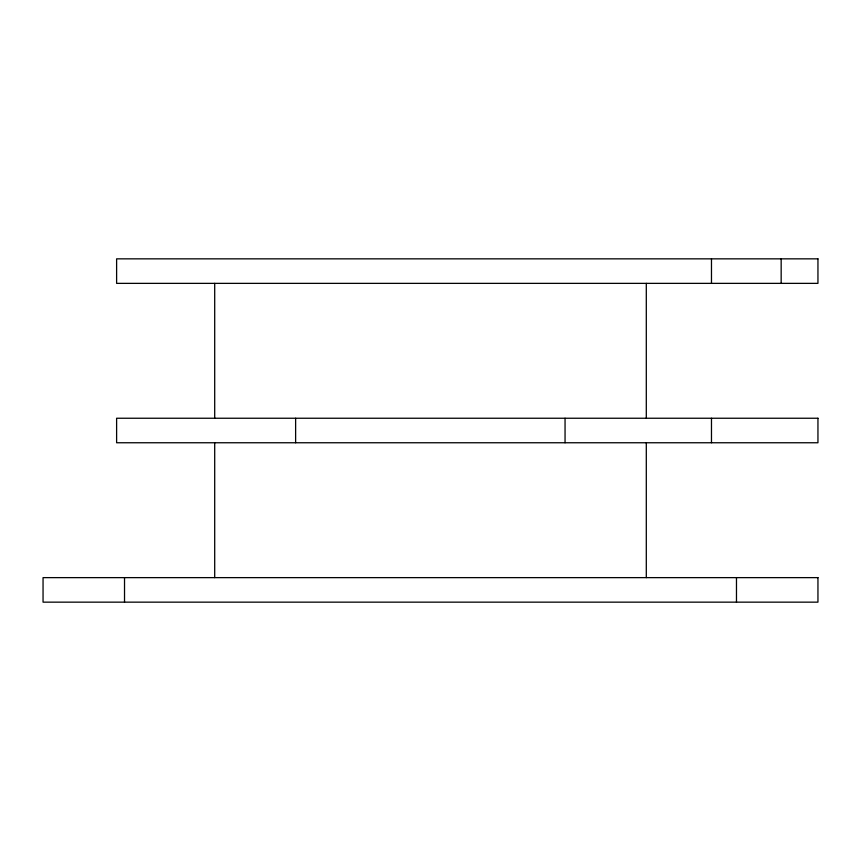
<?xml version="1.0" encoding="UTF-8"?>
<svg xmlns="http://www.w3.org/2000/svg" width="861" height="861" viewBox="0 0 861 861"><rect width="100%" height="100%" fill="white"/><g stroke="black" fill="none" stroke-linecap="round" stroke-linejoin="round"><path stroke-width="1.29" d="M781.164 258.849L781.164 283.366M736.478 577.634L736.478 602.151M711.477 258.849L711.477 283.366M711.477 418.242L711.477 442.758M646.299 283.366L646.299 418.242M646.299 442.758L646.299 577.634M565.053 418.242L565.053 442.758M295.624 418.242L295.624 442.758M214.701 283.366L214.701 418.242M214.701 442.758L214.701 577.634M124.522 577.634L124.522 602.151M817.95 258.849L116.612 258.849L116.612 283.366L817.95 283.366L817.95 258.849M817.95 418.242L116.612 418.242L116.612 442.758L817.95 442.758L817.95 418.242M817.95 577.634L43.05 577.634L43.05 602.151L817.95 602.151L817.95 577.634"/></g></svg>
